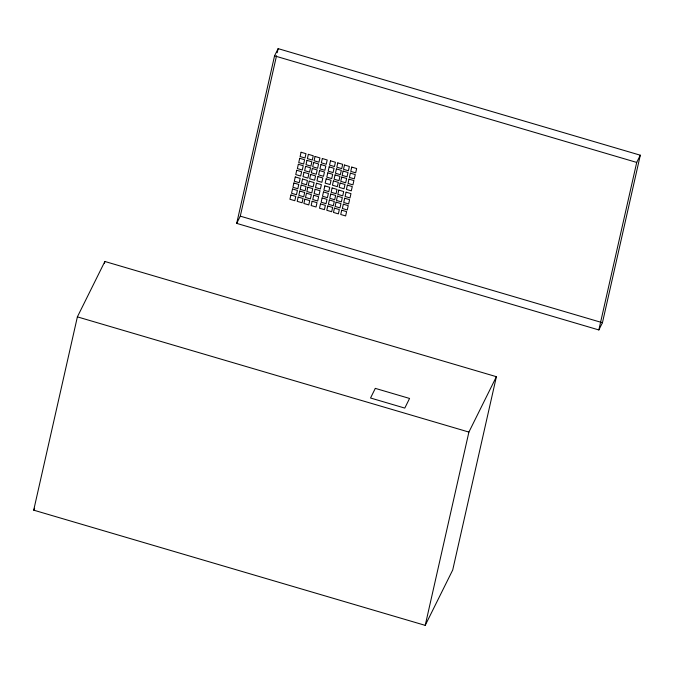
<?xml version="1.0" encoding="UTF-8"?>
<svg xmlns="http://www.w3.org/2000/svg" width="674" height="674" viewBox="0 0 674 674"><rect width="100%" height="100%" fill="white"/><g stroke="black" fill="none" stroke-linecap="round" stroke-linejoin="round"><path stroke-width="1.01" d="M33.7 510.159L77.384 316.864L104.874 261.478L496.393 376.69L452.717 569.985L425.218 625.362L33.7 510.159L34.635 508.28M104.411 263.526L104.874 261.478M236.7 223.38L274.554 55.858L278.143 48.638L640.3 155.205L602.446 322.72L598.857 329.948L236.7 223.38L240.289 216.152L276.525 55.782M277.216 52.724L278.143 48.638M425.218 625.362L468.902 432.076L496.393 376.69M598.857 329.948L636.711 162.426L640.3 155.205M274.554 55.858L636.711 162.426M240.289 216.152L602.446 322.72M77.384 316.864L468.902 432.076M290.898 194.98L289.93 199.268L294.816 200.709L295.793 196.42L290.898 194.98M292.524 188.981L291.556 193.278L296.45 194.719L297.419 190.422L292.524 188.981M293.889 182.991L292.92 187.288L297.807 188.728L298.784 184.432L293.889 182.991M295.263 176.95L294.294 181.247L299.189 182.688L300.157 178.391L295.263 176.95M296.72 170.286L295.751 174.574L300.646 176.015L301.615 171.727L296.72 170.286M298.346 164.287L297.377 168.584L302.272 170.025L303.241 165.728L298.346 164.287M299.711 158.297L298.742 162.594L303.637 164.035L304.606 159.738L299.711 158.297M301.084 152.257L300.115 156.553L305.01 157.994L305.979 153.697L301.084 152.257M298.169 197.044L297.2 201.341L302.095 202.781L303.064 198.485L298.169 197.044M303.991 172.35L303.022 176.647L307.917 178.088L308.886 173.791L303.991 172.35M299.795 191.054L298.826 195.35L303.721 196.791L304.69 192.494L299.795 191.054M301.16 185.064L300.191 189.36L305.086 190.801L306.055 186.504L301.16 185.064M302.533 179.023L301.564 183.311L306.459 184.752L307.428 180.463L302.533 179.023M305.617 166.36L304.648 170.657L309.543 172.097L310.512 167.801L305.617 166.36M306.982 160.37L306.013 164.667L310.908 166.107L311.877 161.811L306.982 160.37M308.355 154.329L307.386 158.617L312.281 160.058L313.25 155.77L308.355 154.329M304.85 199.184L303.881 203.481L308.776 204.921L309.745 200.625L304.85 199.184M306.476 193.194L305.507 197.49L310.402 198.931L311.371 194.634L306.476 193.194M307.841 187.203L306.872 191.5L311.767 192.941L312.736 188.644L307.841 187.203M309.214 181.163L308.245 185.451L313.14 186.892L314.109 182.595L309.214 181.163M310.672 174.49L309.703 178.787L314.598 180.228L315.567 175.931L310.672 174.49M312.298 168.5L311.329 172.797L316.224 174.237L317.193 169.941L312.298 168.5M313.663 162.51L312.694 166.807L317.589 168.247L318.558 163.951L313.663 162.51M315.036 156.469L314.067 160.757L318.962 162.198L319.931 157.901L315.036 156.469M312.121 201.256L311.152 205.553L316.047 206.994L317.016 202.697L312.121 201.256M313.747 195.266L312.778 199.563L317.673 201.004L318.642 196.707L313.747 195.266M315.112 189.276L314.143 193.573L319.038 195.013L320.007 190.717L315.112 189.276M316.485 183.227L315.516 187.524L320.411 188.964L321.38 184.668L316.485 183.227M317.943 176.563L316.974 180.859L321.869 182.3L322.838 178.003L317.943 176.563M319.569 170.573L318.6 174.869L323.495 176.31L324.464 172.013L319.569 170.573M320.934 164.582L319.965 168.879L324.86 170.32L325.828 166.023L320.934 164.582M322.315 158.533L321.338 162.83L326.233 164.271L327.202 159.974L322.315 158.533M320.487 203.919L319.518 208.215L324.413 209.656L325.382 205.359L320.487 203.919M326.157 178.837L325.18 183.134L330.075 184.575L331.052 180.278L326.157 178.837M322.113 197.929L321.144 202.225L326.039 203.666L327.008 199.369L322.113 197.929M323.478 191.938L322.509 196.235L327.404 197.676L328.373 193.379L323.478 191.938M327.783 172.847L326.814 177.144L331.709 178.585L332.678 174.288L327.783 172.847M329.148 166.857L328.179 171.154L333.066 172.595L334.043 168.298L329.148 166.857M324.851 185.889L323.882 190.186L328.777 191.627L329.746 187.33L324.851 185.889M330.521 160.808L329.552 165.105L334.447 166.545L335.416 162.249L330.521 160.808M327.758 205.991L326.789 210.288L331.684 211.729L332.653 207.432L327.758 205.991M333.428 180.91L332.459 185.207L337.345 186.647L338.323 182.351L333.428 180.91M329.384 200.001L328.415 204.298L333.31 205.73L334.279 201.442L329.384 200.001M330.749 194.011L329.78 198.308L334.675 199.748L335.644 195.452L330.749 194.011M332.122 187.962L331.153 192.258L336.048 193.699L337.017 189.402L332.122 187.962M335.054 174.92L334.085 179.208L338.98 180.649L339.949 176.361L335.054 174.92M336.419 168.93L335.45 173.226L340.336 174.667L341.314 170.37L336.419 168.93M337.792 162.881L336.823 167.177L341.718 168.618L342.687 164.321L337.792 162.881M334.439 208.131L333.47 212.428L338.365 213.869L339.334 209.572L334.439 208.131M340.109 183.05L339.14 187.347L344.026 188.787L345.004 184.491L340.109 183.05M336.065 202.141L335.096 206.429L339.991 207.87L340.96 203.582L336.065 202.141M337.43 196.151L336.461 200.448L341.356 201.888L342.325 197.592L337.43 196.151M338.803 190.102L337.834 194.398L342.729 195.839L343.698 191.542L338.803 190.102M341.735 177.06L340.766 181.348L345.661 182.789L346.63 178.492L341.735 177.06M343.1 171.07L342.131 175.366L347.017 176.799L347.995 172.51L343.1 171.07M344.473 165.02L343.504 169.317L348.399 170.758L349.368 166.461L344.473 165.02M341.71 210.204L340.741 214.5L345.636 215.941L346.604 211.644L341.71 210.204M347.38 185.123L346.411 189.419L351.306 190.86L352.275 186.563L347.38 185.123M343.336 204.205L342.367 208.502L347.262 209.943L348.231 205.646L343.336 204.205M344.7 198.223L343.732 202.512L348.627 203.952L349.595 199.664L344.7 198.223M346.074 192.174L345.105 196.471L350 197.912L350.969 193.615L346.074 192.174M349.006 179.124L348.037 183.421L352.932 184.861L353.901 180.565L349.006 179.124M350.37 173.142L349.402 177.43L354.297 178.871L355.265 174.574L350.37 173.142M351.744 167.093L350.775 171.39L355.67 172.83L356.639 168.534L351.744 167.093M375.317 388.376L370.531 398.005L404.788 408.09L409.573 398.452L375.317 388.376"/></g></svg>
